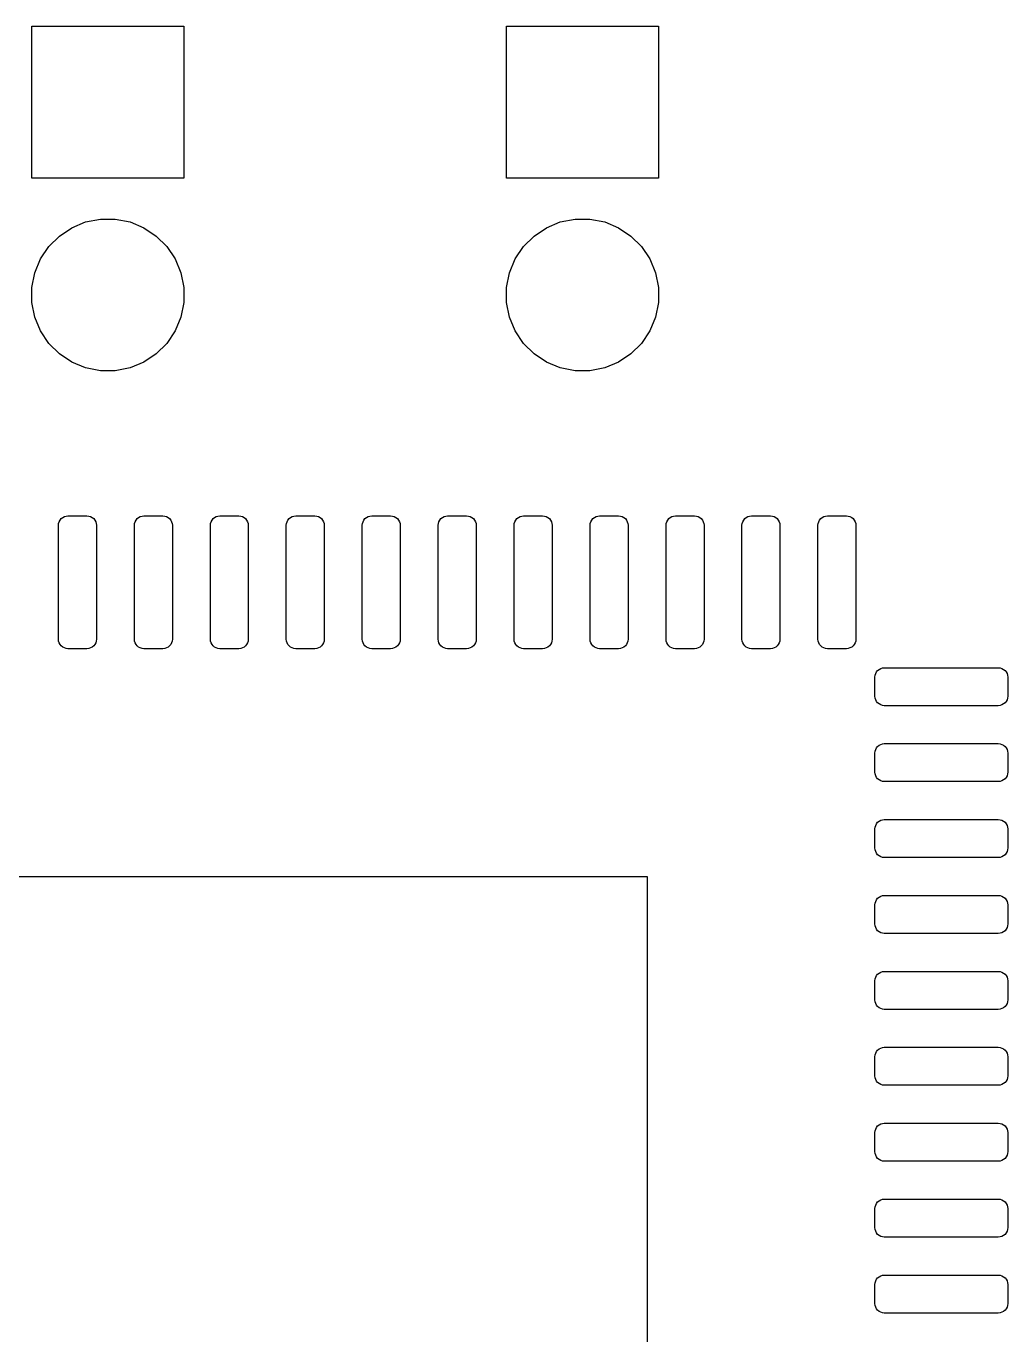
# Model space of a CAD drawing. Extents: x 116.2 to 159.4, y -138 to -93.2.
# Drawn here: x 152.96 to 159.43, y -115.47 to -106.85 of the extents above; entities that cross this region are included whole.
import ezdxf

# ---------------------------------------------------------------- set-up
doc = ezdxf.new("R2010")
doc.units = 0
doc.layers.add('BLACK', color=7, linetype='CONTINUOUS')

msp = doc.modelspace()

# ---------------------------------------------------------------- linework, layer by layer
at = {"layer": 'BLACK', "linetype": 'CONTINUOUS'}
for p, q in [((153, -107.85), (153, -106.85)), ((153, -106.85), (154, -106.85)), ((154, -106.85), (154, -107.85)), ((156.125, -107.85), (156.125, -106.85)), ((156.125, -106.85), (157.125, -106.85)), ((157.125, -106.85), (157.125, -107.85)), ((154, -107.85), (153, -107.85)), ((157.125, -107.85), (156.125, -107.85)), ((153.263, -108.177), (153.354, -108.139)), ((153.354, -108.139), (153.451, -108.12)), ((153.451, -108.12), (153.549, -108.12)), ((153.549, -108.12), (153.646, -108.139)), ((153.646, -108.139), (153.737, -108.177)), ((156.388, -108.177), (156.479, -108.139)), ((156.479, -108.139), (156.576, -108.12)), ((156.576, -108.12), (156.674, -108.12)), ((156.674, -108.12), (156.771, -108.139)), ((156.771, -108.139), (156.862, -108.177)), ((153.112, -108.301), (153.181, -108.232)), ((153.181, -108.232), (153.263, -108.177)), ((153.737, -108.177), (153.819, -108.232)), ((153.819, -108.232), (153.888, -108.301)), ((156.237, -108.301), (156.306, -108.232)), ((156.306, -108.232), (156.388, -108.177)), ((156.862, -108.177), (156.944, -108.232)), ((156.944, -108.232), (157.013, -108.301)), ((153.057, -108.383), (153.112, -108.301)), ((153.888, -108.301), (153.943, -108.383)), ((156.182, -108.383), (156.237, -108.301)), ((157.013, -108.301), (157.068, -108.383)), ((153.019, -108.474), (153.057, -108.383)), ((153.943, -108.383), (153.981, -108.474)), ((156.144, -108.474), (156.182, -108.383)), ((157.068, -108.383), (157.106, -108.474)), ((153, -108.571), (153.019, -108.474)), ((153.981, -108.474), (154, -108.571)), ((156.125, -108.571), (156.144, -108.474)), ((157.106, -108.474), (157.125, -108.571)), ((153, -108.669), (153, -108.571)), ((154, -108.571), (154, -108.669)), ((156.125, -108.669), (156.125, -108.571)), ((157.125, -108.571), (157.125, -108.669)), ((153.019, -108.766), (153, -108.669)), ((154, -108.669), (153.981, -108.766)), ((156.144, -108.766), (156.125, -108.669)), ((157.125, -108.669), (157.106, -108.766)), ((153.057, -108.857), (153.019, -108.766)), ((153.981, -108.766), (153.943, -108.857)), ((156.182, -108.857), (156.144, -108.766)), ((157.106, -108.766), (157.068, -108.857)), ((153.112, -108.939), (153.057, -108.857)), ((153.943, -108.857), (153.888, -108.939)), ((156.237, -108.939), (156.182, -108.857)), ((157.068, -108.857), (157.013, -108.939)), ((153.181, -109.008), (153.112, -108.939)), ((153.263, -109.063), (153.181, -109.008)), ((153.819, -109.008), (153.737, -109.063)), ((153.888, -108.939), (153.819, -109.008)), ((156.306, -109.008), (156.237, -108.939)), ((156.388, -109.063), (156.306, -109.008)), ((156.944, -109.008), (156.862, -109.063)), ((157.013, -108.939), (156.944, -109.008)), ((153.354, -109.101), (153.263, -109.063)), ((153.451, -109.12), (153.354, -109.101)), ((153.646, -109.101), (153.549, -109.12)), ((153.737, -109.063), (153.646, -109.101)), ((156.479, -109.101), (156.388, -109.063)), ((156.576, -109.12), (156.479, -109.101)), ((156.771, -109.101), (156.674, -109.12)), ((156.862, -109.063), (156.771, -109.101)), ((153.549, -109.12), (153.451, -109.12)), ((156.674, -109.12), (156.576, -109.12)), ((153.175, -110.137), (153.176, -110.125)), ((153.175, -110.887), (153.175, -110.137)), ((153.176, -110.125), (153.18, -110.114)), ((153.18, -110.114), (153.186, -110.103)), ((153.186, -110.103), (153.193, -110.093)), ((153.193, -110.093), (153.203, -110.086)), ((153.203, -110.086), (153.214, -110.08)), ((153.214, -110.08), (153.225, -110.076)), ((153.225, -110.076), (153.237, -110.075)), ((153.237, -110.075), (153.362, -110.075)), ((153.362, -110.075), (153.375, -110.076)), ((153.375, -110.076), (153.386, -110.08)), ((153.386, -110.08), (153.397, -110.086)), ((153.397, -110.086), (153.407, -110.093)), ((153.407, -110.093), (153.414, -110.103)), ((153.414, -110.103), (153.42, -110.114)), ((153.42, -110.114), (153.424, -110.125)), ((153.424, -110.125), (153.425, -110.137)), ((153.425, -110.137), (153.425, -110.887)), ((153.675, -110.137), (153.676, -110.125)), ((153.675, -110.887), (153.675, -110.137)), ((153.676, -110.125), (153.68, -110.114)), ((153.68, -110.114), (153.686, -110.103)), ((153.686, -110.103), (153.693, -110.093)), ((153.693, -110.093), (153.703, -110.086)), ((153.703, -110.086), (153.714, -110.08)), ((153.714, -110.08), (153.725, -110.076)), ((153.725, -110.076), (153.737, -110.075)), ((153.737, -110.075), (153.862, -110.075)), ((153.862, -110.075), (153.875, -110.076)), ((153.875, -110.076), (153.886, -110.08)), ((153.886, -110.08), (153.897, -110.086)), ((153.897, -110.086), (153.907, -110.093)), ((153.907, -110.093), (153.914, -110.103)), ((153.914, -110.103), (153.92, -110.114)), ((153.92, -110.114), (153.924, -110.125)), ((153.924, -110.125), (153.925, -110.137)), ((153.925, -110.137), (153.925, -110.887)), ((154.175, -110.137), (154.176, -110.125)), ((154.175, -110.887), (154.175, -110.137)), ((154.176, -110.125), (154.18, -110.114)), ((154.18, -110.114), (154.186, -110.103)), ((154.186, -110.103), (154.193, -110.093)), ((154.193, -110.093), (154.203, -110.086)), ((154.203, -110.086), (154.214, -110.08)), ((154.214, -110.08), (154.225, -110.076)), ((154.225, -110.076), (154.237, -110.075)), ((154.237, -110.075), (154.362, -110.075)), ((154.362, -110.075), (154.375, -110.076)), ((154.375, -110.076), (154.386, -110.08)), ((154.386, -110.08), (154.397, -110.086)), ((154.397, -110.086), (154.407, -110.093)), ((154.407, -110.093), (154.414, -110.103)), ((154.414, -110.103), (154.42, -110.114)), ((154.42, -110.114), (154.424, -110.125)), ((154.424, -110.125), (154.425, -110.137)), ((154.425, -110.137), (154.425, -110.887)), ((154.675, -110.137), (154.676, -110.125)), ((154.675, -110.887), (154.675, -110.137)), ((154.676, -110.125), (154.68, -110.114)), ((154.68, -110.114), (154.686, -110.103)), ((154.686, -110.103), (154.693, -110.093)), ((154.693, -110.093), (154.703, -110.086)), ((154.703, -110.086), (154.714, -110.08)), ((154.714, -110.08), (154.725, -110.076)), ((154.725, -110.076), (154.737, -110.075)), ((154.737, -110.075), (154.862, -110.075)), ((154.862, -110.075), (154.875, -110.076)), ((154.875, -110.076), (154.886, -110.08)), ((154.886, -110.08), (154.897, -110.086)), ((154.897, -110.086), (154.907, -110.093)), ((154.907, -110.093), (154.914, -110.103)), ((154.914, -110.103), (154.92, -110.114)), ((154.92, -110.114), (154.924, -110.125)), ((154.924, -110.125), (154.925, -110.137)), ((154.925, -110.137), (154.925, -110.887)), ((155.175, -110.137), (155.176, -110.125)), ((155.175, -110.887), (155.175, -110.137)), ((155.176, -110.125), (155.18, -110.114)), ((155.18, -110.114), (155.186, -110.103)), ((155.186, -110.103), (155.193, -110.093)), ((155.193, -110.093), (155.203, -110.086)), ((155.203, -110.086), (155.214, -110.08)), ((155.214, -110.08), (155.225, -110.076)), ((155.225, -110.076), (155.237, -110.075)), ((155.237, -110.075), (155.362, -110.075)), ((155.362, -110.075), (155.375, -110.076)), ((155.375, -110.076), (155.386, -110.08)), ((155.386, -110.08), (155.397, -110.086)), ((155.397, -110.086), (155.407, -110.093)), ((155.407, -110.093), (155.414, -110.103)), ((155.414, -110.103), (155.42, -110.114)), ((155.42, -110.114), (155.424, -110.125)), ((155.424, -110.125), (155.425, -110.137)), ((155.425, -110.137), (155.425, -110.887)), ((155.675, -110.137), (155.676, -110.125)), ((155.675, -110.887), (155.675, -110.137)), ((155.676, -110.125), (155.68, -110.114)), ((155.68, -110.114), (155.686, -110.103)), ((155.686, -110.103), (155.693, -110.093)), ((155.693, -110.093), (155.703, -110.086)), ((155.703, -110.086), (155.714, -110.08)), ((155.714, -110.08), (155.725, -110.076)), ((155.725, -110.076), (155.737, -110.075)), ((155.737, -110.075), (155.862, -110.075)), ((155.862, -110.075), (155.875, -110.076)), ((155.875, -110.076), (155.886, -110.08)), ((155.886, -110.08), (155.897, -110.086)), ((155.897, -110.086), (155.907, -110.093)), ((155.907, -110.093), (155.914, -110.103)), ((155.914, -110.103), (155.92, -110.114)), ((155.92, -110.114), (155.924, -110.125)), ((155.924, -110.125), (155.925, -110.137)), ((155.925, -110.137), (155.925, -110.887)), ((156.175, -110.137), (156.176, -110.125)), ((156.175, -110.887), (156.175, -110.137)), ((156.176, -110.125), (156.18, -110.114)), ((156.18, -110.114), (156.186, -110.103)), ((156.186, -110.103), (156.193, -110.093)), ((156.193, -110.093), (156.203, -110.086)), ((156.203, -110.086), (156.214, -110.08)), ((156.214, -110.08), (156.225, -110.076)), ((156.225, -110.076), (156.237, -110.075)), ((156.237, -110.075), (156.362, -110.075)), ((156.362, -110.075), (156.375, -110.076)), ((156.375, -110.076), (156.386, -110.08)), ((156.386, -110.08), (156.397, -110.086)), ((156.397, -110.086), (156.407, -110.093)), ((156.407, -110.093), (156.414, -110.103)), ((156.414, -110.103), (156.42, -110.114)), ((156.42, -110.114), (156.424, -110.125)), ((156.424, -110.125), (156.425, -110.137)), ((156.425, -110.137), (156.425, -110.887)), ((156.675, -110.137), (156.676, -110.125)), ((156.675, -110.887), (156.675, -110.137)), ((156.676, -110.125), (156.68, -110.114)), ((156.68, -110.114), (156.686, -110.103)), ((156.686, -110.103), (156.693, -110.093)), ((156.693, -110.093), (156.703, -110.086)), ((156.703, -110.086), (156.714, -110.08)), ((156.714, -110.08), (156.725, -110.076)), ((156.725, -110.076), (156.737, -110.075)), ((156.737, -110.075), (156.862, -110.075)), ((156.862, -110.075), (156.875, -110.076)), ((156.875, -110.076), (156.886, -110.08)), ((156.886, -110.08), (156.897, -110.086)), ((156.897, -110.086), (156.907, -110.093)), ((156.907, -110.093), (156.914, -110.103)), ((156.914, -110.103), (156.92, -110.114)), ((156.92, -110.114), (156.924, -110.125)), ((156.924, -110.125), (156.925, -110.137)), ((156.925, -110.137), (156.925, -110.887)), ((157.175, -110.137), (157.176, -110.125)), ((157.175, -110.887), (157.175, -110.137)), ((157.176, -110.125), (157.18, -110.114)), ((157.18, -110.114), (157.186, -110.103)), ((157.186, -110.103), (157.193, -110.093)), ((157.193, -110.093), (157.203, -110.086)), ((157.203, -110.086), (157.214, -110.08)), ((157.214, -110.08), (157.225, -110.076)), ((157.225, -110.076), (157.237, -110.075)), ((157.237, -110.075), (157.362, -110.075)), ((157.362, -110.075), (157.375, -110.076)), ((157.375, -110.076), (157.386, -110.08)), ((157.386, -110.08), (157.397, -110.086)), ((157.397, -110.086), (157.407, -110.093)), ((157.407, -110.093), (157.414, -110.103)), ((157.414, -110.103), (157.42, -110.114)), ((157.42, -110.114), (157.424, -110.125)), ((157.424, -110.125), (157.425, -110.137)), ((157.425, -110.137), (157.425, -110.887)), ((157.675, -110.137), (157.676, -110.125)), ((157.675, -110.887), (157.675, -110.137)), ((157.676, -110.125), (157.68, -110.114)), ((157.68, -110.114), (157.686, -110.103)), ((157.686, -110.103), (157.693, -110.093)), ((157.693, -110.093), (157.703, -110.086)), ((157.703, -110.086), (157.714, -110.08)), ((157.714, -110.08), (157.725, -110.076)), ((157.725, -110.076), (157.737, -110.075)), ((157.737, -110.075), (157.862, -110.075)), ((157.862, -110.075), (157.875, -110.076)), ((157.875, -110.076), (157.886, -110.08)), ((157.886, -110.08), (157.897, -110.086)), ((157.897, -110.086), (157.907, -110.093)), ((157.907, -110.093), (157.914, -110.103)), ((157.914, -110.103), (157.92, -110.114)), ((157.92, -110.114), (157.924, -110.125)), ((157.924, -110.125), (157.925, -110.137)), ((157.925, -110.137), (157.925, -110.887)), ((158.175, -110.137), (158.176, -110.125)), ((158.175, -110.887), (158.175, -110.137)), ((158.176, -110.125), (158.18, -110.114)), ((158.18, -110.114), (158.186, -110.103)), ((158.186, -110.103), (158.193, -110.093)), ((158.193, -110.093), (158.203, -110.086)), ((158.203, -110.086), (158.214, -110.08)), ((158.214, -110.08), (158.225, -110.076)), ((158.225, -110.076), (158.237, -110.075)), ((158.237, -110.075), (158.362, -110.075)), ((158.362, -110.075), (158.375, -110.076)), ((158.375, -110.076), (158.386, -110.08)), ((158.386, -110.08), (158.397, -110.086)), ((158.397, -110.086), (158.407, -110.093)), ((158.407, -110.093), (158.414, -110.103)), ((158.414, -110.103), (158.42, -110.114)), ((158.42, -110.114), (158.424, -110.125)), ((158.424, -110.125), (158.425, -110.137)), ((158.425, -110.137), (158.425, -110.887)), ((153.176, -110.9), (153.175, -110.887)), ((153.18, -110.911), (153.176, -110.9)), ((153.186, -110.922), (153.18, -110.911)), ((153.42, -110.911), (153.414, -110.922)), ((153.424, -110.9), (153.42, -110.911)), ((153.425, -110.887), (153.424, -110.9)), ((153.676, -110.9), (153.675, -110.887)), ((153.68, -110.911), (153.676, -110.9)), ((153.686, -110.922), (153.68, -110.911)), ((153.92, -110.911), (153.914, -110.922)), ((153.924, -110.9), (153.92, -110.911)), ((153.925, -110.887), (153.924, -110.9)), ((154.176, -110.9), (154.175, -110.887)), ((154.18, -110.911), (154.176, -110.9)), ((154.186, -110.922), (154.18, -110.911)), ((154.42, -110.911), (154.414, -110.922)), ((154.424, -110.9), (154.42, -110.911)), ((154.425, -110.887), (154.424, -110.9)), ((154.676, -110.9), (154.675, -110.887)), ((154.68, -110.911), (154.676, -110.9)), ((154.686, -110.922), (154.68, -110.911)), ((154.92, -110.911), (154.914, -110.922)), ((154.924, -110.9), (154.92, -110.911)), ((154.925, -110.887), (154.924, -110.9)), ((155.176, -110.9), (155.175, -110.887)), ((155.18, -110.911), (155.176, -110.9)), ((155.186, -110.922), (155.18, -110.911)), ((155.42, -110.911), (155.414, -110.922)), ((155.424, -110.9), (155.42, -110.911)), ((155.425, -110.887), (155.424, -110.9)), ((155.676, -110.9), (155.675, -110.887)), ((155.68, -110.911), (155.676, -110.9)), ((155.686, -110.922), (155.68, -110.911)), ((155.92, -110.911), (155.914, -110.922)), ((155.924, -110.9), (155.92, -110.911)), ((155.925, -110.887), (155.924, -110.9)), ((156.176, -110.9), (156.175, -110.887)), ((156.18, -110.911), (156.176, -110.9)), ((156.186, -110.922), (156.18, -110.911)), ((156.42, -110.911), (156.414, -110.922)), ((156.424, -110.9), (156.42, -110.911)), ((156.425, -110.887), (156.424, -110.9)), ((156.676, -110.9), (156.675, -110.887)), ((156.68, -110.911), (156.676, -110.9)), ((156.686, -110.922), (156.68, -110.911)), ((156.92, -110.911), (156.914, -110.922)), ((156.924, -110.9), (156.92, -110.911)), ((156.925, -110.887), (156.924, -110.9)), ((157.176, -110.9), (157.175, -110.887)), ((157.18, -110.911), (157.176, -110.9)), ((157.186, -110.922), (157.18, -110.911)), ((157.42, -110.911), (157.414, -110.922)), ((157.424, -110.9), (157.42, -110.911)), ((157.425, -110.887), (157.424, -110.9)), ((157.676, -110.9), (157.675, -110.887)), ((157.68, -110.911), (157.676, -110.9)), ((157.686, -110.922), (157.68, -110.911)), ((157.92, -110.911), (157.914, -110.922)), ((157.924, -110.9), (157.92, -110.911)), ((157.925, -110.887), (157.924, -110.9)), ((158.176, -110.9), (158.175, -110.887)), ((158.18, -110.911), (158.176, -110.9)), ((158.186, -110.922), (158.18, -110.911)), ((158.42, -110.911), (158.414, -110.922)), ((158.424, -110.9), (158.42, -110.911)), ((158.425, -110.887), (158.424, -110.9)), ((153.193, -110.932), (153.186, -110.922)), ((153.203, -110.939), (153.193, -110.932)), ((153.214, -110.945), (153.203, -110.939)), ((153.225, -110.949), (153.214, -110.945)), ((153.237, -110.95), (153.225, -110.949)), ((153.362, -110.95), (153.237, -110.95)), ((153.375, -110.949), (153.362, -110.95)), ((153.386, -110.945), (153.375, -110.949)), ((153.397, -110.939), (153.386, -110.945)), ((153.407, -110.932), (153.397, -110.939)), ((153.414, -110.922), (153.407, -110.932)), ((153.693, -110.932), (153.686, -110.922)), ((153.703, -110.939), (153.693, -110.932)), ((153.714, -110.945), (153.703, -110.939)), ((153.725, -110.949), (153.714, -110.945)), ((153.737, -110.95), (153.725, -110.949)), ((153.862, -110.95), (153.737, -110.95)), ((153.875, -110.949), (153.862, -110.95)), ((153.886, -110.945), (153.875, -110.949)), ((153.897, -110.939), (153.886, -110.945)), ((153.907, -110.932), (153.897, -110.939)), ((153.914, -110.922), (153.907, -110.932)), ((154.193, -110.932), (154.186, -110.922)), ((154.203, -110.939), (154.193, -110.932)), ((154.214, -110.945), (154.203, -110.939)), ((154.225, -110.949), (154.214, -110.945)), ((154.237, -110.95), (154.225, -110.949)), ((154.362, -110.95), (154.237, -110.95)), ((154.375, -110.949), (154.362, -110.95)), ((154.386, -110.945), (154.375, -110.949)), ((154.397, -110.939), (154.386, -110.945)), ((154.407, -110.932), (154.397, -110.939)), ((154.414, -110.922), (154.407, -110.932)), ((154.693, -110.932), (154.686, -110.922)), ((154.703, -110.939), (154.693, -110.932)), ((154.714, -110.945), (154.703, -110.939)), ((154.725, -110.949), (154.714, -110.945)), ((154.737, -110.95), (154.725, -110.949)), ((154.862, -110.95), (154.737, -110.95)), ((154.875, -110.949), (154.862, -110.95)), ((154.886, -110.945), (154.875, -110.949)), ((154.897, -110.939), (154.886, -110.945)), ((154.907, -110.932), (154.897, -110.939)), ((154.914, -110.922), (154.907, -110.932)), ((155.193, -110.932), (155.186, -110.922)), ((155.203, -110.939), (155.193, -110.932)), ((155.214, -110.945), (155.203, -110.939)), ((155.225, -110.949), (155.214, -110.945)), ((155.237, -110.95), (155.225, -110.949)), ((155.362, -110.95), (155.237, -110.95)), ((155.375, -110.949), (155.362, -110.95)), ((155.386, -110.945), (155.375, -110.949)), ((155.397, -110.939), (155.386, -110.945)), ((155.407, -110.932), (155.397, -110.939)), ((155.414, -110.922), (155.407, -110.932)), ((155.693, -110.932), (155.686, -110.922)), ((155.703, -110.939), (155.693, -110.932)), ((155.714, -110.945), (155.703, -110.939)), ((155.725, -110.949), (155.714, -110.945)), ((155.737, -110.95), (155.725, -110.949)), ((155.862, -110.95), (155.737, -110.95)), ((155.875, -110.949), (155.862, -110.95)), ((155.886, -110.945), (155.875, -110.949)), ((155.897, -110.939), (155.886, -110.945)), ((155.907, -110.932), (155.897, -110.939)), ((155.914, -110.922), (155.907, -110.932)), ((156.193, -110.932), (156.186, -110.922)), ((156.203, -110.939), (156.193, -110.932)), ((156.214, -110.945), (156.203, -110.939)), ((156.225, -110.949), (156.214, -110.945)), ((156.237, -110.95), (156.225, -110.949)), ((156.362, -110.95), (156.237, -110.95)), ((156.375, -110.949), (156.362, -110.95)), ((156.386, -110.945), (156.375, -110.949)), ((156.397, -110.939), (156.386, -110.945)), ((156.407, -110.932), (156.397, -110.939)), ((156.414, -110.922), (156.407, -110.932)), ((156.693, -110.932), (156.686, -110.922)), ((156.703, -110.939), (156.693, -110.932)), ((156.714, -110.945), (156.703, -110.939)), ((156.725, -110.949), (156.714, -110.945)), ((156.737, -110.95), (156.725, -110.949)), ((156.862, -110.95), (156.737, -110.95)), ((156.875, -110.949), (156.862, -110.95)), ((156.886, -110.945), (156.875, -110.949)), ((156.897, -110.939), (156.886, -110.945)), ((156.907, -110.932), (156.897, -110.939)), ((156.914, -110.922), (156.907, -110.932)), ((157.193, -110.932), (157.186, -110.922)), ((157.203, -110.939), (157.193, -110.932)), ((157.214, -110.945), (157.203, -110.939)), ((157.225, -110.949), (157.214, -110.945)), ((157.237, -110.95), (157.225, -110.949)), ((157.362, -110.95), (157.237, -110.95)), ((157.375, -110.949), (157.362, -110.95)), ((157.386, -110.945), (157.375, -110.949)), ((157.397, -110.939), (157.386, -110.945)), ((157.407, -110.932), (157.397, -110.939)), ((157.414, -110.922), (157.407, -110.932)), ((157.693, -110.932), (157.686, -110.922)), ((157.703, -110.939), (157.693, -110.932)), ((157.714, -110.945), (157.703, -110.939)), ((157.725, -110.949), (157.714, -110.945)), ((157.737, -110.95), (157.725, -110.949)), ((157.862, -110.95), (157.737, -110.95)), ((157.875, -110.949), (157.862, -110.95)), ((157.886, -110.945), (157.875, -110.949)), ((157.897, -110.939), (157.886, -110.945)), ((157.907, -110.932), (157.897, -110.939)), ((157.914, -110.922), (157.907, -110.932)), ((158.193, -110.932), (158.186, -110.922)), ((158.203, -110.939), (158.193, -110.932)), ((158.214, -110.945), (158.203, -110.939)), ((158.225, -110.949), (158.214, -110.945)), ((158.237, -110.95), (158.225, -110.949)), ((158.362, -110.95), (158.237, -110.95)), ((158.375, -110.949), (158.362, -110.95)), ((158.386, -110.945), (158.375, -110.949)), ((158.397, -110.939), (158.386, -110.945)), ((158.407, -110.932), (158.397, -110.939)), ((158.414, -110.922), (158.407, -110.932)), ((158.568, -111.093), (158.578, -111.086)), ((158.578, -111.086), (158.589, -111.08)), ((158.589, -111.08), (158.6, -111.076)), ((158.6, -111.076), (158.612, -111.075)), ((158.612, -111.075), (159.362, -111.075)), ((159.362, -111.075), (159.375, -111.076)), ((159.375, -111.076), (159.386, -111.08)), ((159.386, -111.08), (159.397, -111.086)), ((159.397, -111.086), (159.407, -111.093)), ((158.55, -111.137), (158.551, -111.125)), ((158.55, -111.262), (158.55, -111.137)), ((158.551, -111.125), (158.555, -111.114)), ((158.555, -111.114), (158.561, -111.103)), ((158.561, -111.103), (158.568, -111.093)), ((159.407, -111.093), (159.414, -111.103)), ((159.414, -111.103), (159.42, -111.114)), ((159.42, -111.114), (159.424, -111.125)), ((159.424, -111.125), (159.425, -111.137)), ((159.425, -111.137), (159.425, -111.262)), ((158.551, -111.275), (158.55, -111.262)), ((159.425, -111.262), (159.424, -111.275)), ((158.555, -111.286), (158.551, -111.275)), ((158.561, -111.297), (158.555, -111.286)), ((158.568, -111.307), (158.561, -111.297)), ((158.578, -111.314), (158.568, -111.307)), ((158.589, -111.32), (158.578, -111.314)), ((158.6, -111.324), (158.589, -111.32)), ((158.612, -111.325), (158.6, -111.324)), ((159.362, -111.325), (158.612, -111.325)), ((159.375, -111.324), (159.362, -111.325)), ((159.386, -111.32), (159.375, -111.324)), ((159.397, -111.314), (159.386, -111.32)), ((159.407, -111.307), (159.397, -111.314)), ((159.414, -111.297), (159.407, -111.307)), ((159.42, -111.286), (159.414, -111.297)), ((159.424, -111.275), (159.42, -111.286)), ((158.555, -111.614), (158.561, -111.603)), ((158.561, -111.603), (158.568, -111.593)), ((158.568, -111.593), (158.578, -111.586)), ((158.578, -111.586), (158.589, -111.58)), ((158.589, -111.58), (158.6, -111.576)), ((158.6, -111.576), (158.612, -111.575)), ((158.612, -111.575), (159.362, -111.575)), ((159.362, -111.575), (159.375, -111.576)), ((159.375, -111.576), (159.386, -111.58)), ((159.386, -111.58), (159.397, -111.586)), ((159.397, -111.586), (159.407, -111.593)), ((159.407, -111.593), (159.414, -111.603)), ((159.414, -111.603), (159.42, -111.614)), ((158.55, -111.637), (158.551, -111.625)), ((158.55, -111.762), (158.55, -111.637)), ((158.551, -111.625), (158.555, -111.614)), ((159.42, -111.614), (159.424, -111.625)), ((159.424, -111.625), (159.425, -111.637)), ((159.425, -111.637), (159.425, -111.762)), ((158.551, -111.775), (158.55, -111.762)), ((158.555, -111.786), (158.551, -111.775)), ((159.424, -111.775), (159.42, -111.786)), ((159.425, -111.762), (159.424, -111.775)), ((158.561, -111.797), (158.555, -111.786)), ((158.568, -111.807), (158.561, -111.797)), ((158.578, -111.814), (158.568, -111.807)), ((158.589, -111.82), (158.578, -111.814)), ((158.6, -111.824), (158.589, -111.82)), ((158.612, -111.825), (158.6, -111.824)), ((159.362, -111.825), (158.612, -111.825)), ((159.375, -111.824), (159.362, -111.825)), ((159.386, -111.82), (159.375, -111.824)), ((159.397, -111.814), (159.386, -111.82)), ((159.407, -111.807), (159.397, -111.814)), ((159.414, -111.797), (159.407, -111.807)), ((159.42, -111.786), (159.414, -111.797)), ((158.55, -112.137), (158.551, -112.125)), ((158.551, -112.125), (158.555, -112.114)), ((158.555, -112.114), (158.561, -112.103)), ((158.561, -112.103), (158.568, -112.093)), ((158.568, -112.093), (158.578, -112.086)), ((158.578, -112.086), (158.589, -112.08)), ((158.589, -112.08), (158.6, -112.076)), ((158.6, -112.076), (158.612, -112.075)), ((158.612, -112.075), (159.362, -112.075)), ((159.362, -112.075), (159.375, -112.076)), ((159.375, -112.076), (159.386, -112.08)), ((159.386, -112.08), (159.397, -112.086)), ((159.397, -112.086), (159.407, -112.093)), ((159.407, -112.093), (159.414, -112.103)), ((159.414, -112.103), (159.42, -112.114)), ((159.42, -112.114), (159.424, -112.125)), ((159.424, -112.125), (159.425, -112.137)), ((158.55, -112.262), (158.55, -112.137)), ((159.425, -112.137), (159.425, -112.262)), ((158.551, -112.275), (158.55, -112.262)), ((158.555, -112.286), (158.551, -112.275)), ((158.561, -112.297), (158.555, -112.286)), ((158.568, -112.307), (158.561, -112.297)), ((159.414, -112.297), (159.407, -112.307)), ((159.42, -112.286), (159.414, -112.297)), ((159.424, -112.275), (159.42, -112.286)), ((159.425, -112.262), (159.424, -112.275)), ((158.578, -112.314), (158.568, -112.307)), ((158.589, -112.32), (158.578, -112.314)), ((158.6, -112.324), (158.589, -112.32)), ((158.612, -112.325), (158.6, -112.324)), ((159.362, -112.325), (158.612, -112.325)), ((159.375, -112.324), (159.362, -112.325)), ((159.386, -112.32), (159.375, -112.324)), ((159.397, -112.314), (159.386, -112.32)), ((159.407, -112.307), (159.397, -112.314)), ((151.05, -112.45), (157.05, -112.45)), ((157.05, -112.45), (157.05, -118.45)), ((158.55, -112.637), (158.551, -112.625)), ((158.55, -112.762), (158.55, -112.637)), ((158.551, -112.625), (158.555, -112.614)), ((158.555, -112.614), (158.561, -112.603)), ((158.561, -112.603), (158.568, -112.593)), ((158.568, -112.593), (158.578, -112.586)), ((158.578, -112.586), (158.589, -112.58)), ((158.589, -112.58), (158.6, -112.576)), ((158.6, -112.576), (158.612, -112.575)), ((158.612, -112.575), (159.362, -112.575)), ((159.362, -112.575), (159.375, -112.576)), ((159.375, -112.576), (159.386, -112.58)), ((159.386, -112.58), (159.397, -112.586)), ((159.397, -112.586), (159.407, -112.593)), ((159.407, -112.593), (159.414, -112.603)), ((159.414, -112.603), (159.42, -112.614)), ((159.42, -112.614), (159.424, -112.625)), ((159.424, -112.625), (159.425, -112.637)), ((159.425, -112.637), (159.425, -112.762)), ((158.551, -112.775), (158.55, -112.762)), ((158.555, -112.786), (158.551, -112.775)), ((158.561, -112.797), (158.555, -112.786)), ((158.568, -112.807), (158.561, -112.797)), ((158.578, -112.814), (158.568, -112.807)), ((158.589, -112.82), (158.578, -112.814)), ((159.397, -112.814), (159.386, -112.82)), ((159.407, -112.807), (159.397, -112.814)), ((159.414, -112.797), (159.407, -112.807)), ((159.42, -112.786), (159.414, -112.797)), ((159.424, -112.775), (159.42, -112.786)), ((159.425, -112.762), (159.424, -112.775)), ((158.6, -112.824), (158.589, -112.82)), ((158.612, -112.825), (158.6, -112.824)), ((159.362, -112.825), (158.612, -112.825)), ((159.375, -112.824), (159.362, -112.825)), ((159.386, -112.82), (159.375, -112.824)), ((158.55, -113.137), (158.551, -113.125)), ((158.55, -113.262), (158.55, -113.137)), ((158.551, -113.125), (158.555, -113.114)), ((158.555, -113.114), (158.561, -113.103)), ((158.561, -113.103), (158.568, -113.093)), ((158.568, -113.093), (158.578, -113.086)), ((158.578, -113.086), (158.589, -113.08)), ((158.589, -113.08), (158.6, -113.076)), ((158.6, -113.076), (158.612, -113.075)), ((158.612, -113.075), (159.362, -113.075)), ((159.362, -113.075), (159.375, -113.076)), ((159.375, -113.076), (159.386, -113.08)), ((159.386, -113.08), (159.397, -113.086)), ((159.397, -113.086), (159.407, -113.093)), ((159.407, -113.093), (159.414, -113.103)), ((159.414, -113.103), (159.42, -113.114)), ((159.42, -113.114), (159.424, -113.125)), ((159.424, -113.125), (159.425, -113.137)), ((159.425, -113.137), (159.425, -113.262)), ((158.551, -113.275), (158.55, -113.262)), ((158.555, -113.286), (158.551, -113.275)), ((158.561, -113.297), (158.555, -113.286)), ((158.568, -113.307), (158.561, -113.297)), ((158.578, -113.314), (158.568, -113.307)), ((158.589, -113.32), (158.578, -113.314)), ((158.6, -113.324), (158.589, -113.32)), ((158.612, -113.325), (158.6, -113.324)), ((159.362, -113.325), (158.612, -113.325)), ((159.375, -113.324), (159.362, -113.325)), ((159.386, -113.32), (159.375, -113.324)), ((159.397, -113.314), (159.386, -113.32)), ((159.407, -113.307), (159.397, -113.314)), ((159.414, -113.297), (159.407, -113.307)), ((159.42, -113.286), (159.414, -113.297)), ((159.424, -113.275), (159.42, -113.286)), ((159.425, -113.262), (159.424, -113.275)), ((158.568, -113.593), (158.578, -113.586)), ((158.578, -113.586), (158.589, -113.58)), ((158.589, -113.58), (158.6, -113.576)), ((158.6, -113.576), (158.612, -113.575)), ((158.612, -113.575), (159.362, -113.575)), ((159.362, -113.575), (159.375, -113.576)), ((159.375, -113.576), (159.386, -113.58)), ((159.386, -113.58), (159.397, -113.586)), ((159.397, -113.586), (159.407, -113.593)), ((158.55, -113.637), (158.551, -113.625)), ((158.55, -113.762), (158.55, -113.637)), ((158.551, -113.625), (158.555, -113.614)), ((158.555, -113.614), (158.561, -113.603)), ((158.561, -113.603), (158.568, -113.593)), ((159.407, -113.593), (159.414, -113.603)), ((159.414, -113.603), (159.42, -113.614)), ((159.42, -113.614), (159.424, -113.625)), ((159.424, -113.625), (159.425, -113.637)), ((159.425, -113.637), (159.425, -113.762)), ((158.551, -113.775), (158.55, -113.762)), ((159.425, -113.762), (159.424, -113.775)), ((158.555, -113.786), (158.551, -113.775)), ((158.561, -113.797), (158.555, -113.786)), ((158.568, -113.807), (158.561, -113.797)), ((158.578, -113.814), (158.568, -113.807)), ((158.589, -113.82), (158.578, -113.814)), ((158.6, -113.824), (158.589, -113.82)), ((158.612, -113.825), (158.6, -113.824)), ((159.362, -113.825), (158.612, -113.825)), ((159.375, -113.824), (159.362, -113.825)), ((159.386, -113.82), (159.375, -113.824)), ((159.397, -113.814), (159.386, -113.82)), ((159.407, -113.807), (159.397, -113.814)), ((159.414, -113.797), (159.407, -113.807)), ((159.42, -113.786), (159.414, -113.797)), ((159.424, -113.775), (159.42, -113.786)), ((158.555, -114.114), (158.561, -114.103)), ((158.561, -114.103), (158.568, -114.093)), ((158.568, -114.093), (158.578, -114.086)), ((158.578, -114.086), (158.589, -114.08)), ((158.589, -114.08), (158.6, -114.076)), ((158.6, -114.076), (158.612, -114.075)), ((158.612, -114.075), (159.362, -114.075)), ((159.362, -114.075), (159.375, -114.076)), ((159.375, -114.076), (159.386, -114.08)), ((159.386, -114.08), (159.397, -114.086)), ((159.397, -114.086), (159.407, -114.093)), ((159.407, -114.093), (159.414, -114.103)), ((159.414, -114.103), (159.42, -114.114)), ((158.55, -114.137), (158.551, -114.125)), ((158.55, -114.262), (158.55, -114.137)), ((158.551, -114.125), (158.555, -114.114)), ((159.42, -114.114), (159.424, -114.125)), ((159.424, -114.125), (159.425, -114.137)), ((159.425, -114.137), (159.425, -114.262)), ((158.551, -114.275), (158.55, -114.262)), ((158.555, -114.286), (158.551, -114.275)), ((159.424, -114.275), (159.42, -114.286)), ((159.425, -114.262), (159.424, -114.275)), ((158.561, -114.297), (158.555, -114.286)), ((158.568, -114.307), (158.561, -114.297)), ((158.578, -114.314), (158.568, -114.307)), ((158.589, -114.32), (158.578, -114.314)), ((158.6, -114.324), (158.589, -114.32)), ((158.612, -114.325), (158.6, -114.324)), ((159.362, -114.325), (158.612, -114.325)), ((159.375, -114.324), (159.362, -114.325)), ((159.386, -114.32), (159.375, -114.324)), ((159.397, -114.314), (159.386, -114.32)), ((159.407, -114.307), (159.397, -114.314)), ((159.414, -114.297), (159.407, -114.307)), ((159.42, -114.286), (159.414, -114.297)), ((158.55, -114.637), (158.551, -114.625)), ((158.551, -114.625), (158.555, -114.614)), ((158.555, -114.614), (158.561, -114.603)), ((158.561, -114.603), (158.568, -114.593)), ((158.568, -114.593), (158.578, -114.586)), ((158.578, -114.586), (158.589, -114.58)), ((158.589, -114.58), (158.6, -114.576)), ((158.6, -114.576), (158.612, -114.575)), ((158.612, -114.575), (159.362, -114.575)), ((159.362, -114.575), (159.375, -114.576)), ((159.375, -114.576), (159.386, -114.58)), ((159.386, -114.58), (159.397, -114.586)), ((159.397, -114.586), (159.407, -114.593)), ((159.407, -114.593), (159.414, -114.603)), ((159.414, -114.603), (159.42, -114.614)), ((159.42, -114.614), (159.424, -114.625)), ((159.424, -114.625), (159.425, -114.637)), ((158.55, -114.762), (158.55, -114.637)), ((159.425, -114.637), (159.425, -114.762)), ((158.551, -114.775), (158.55, -114.762)), ((158.555, -114.786), (158.551, -114.775)), ((158.561, -114.797), (158.555, -114.786)), ((158.568, -114.807), (158.561, -114.797)), ((159.414, -114.797), (159.407, -114.807)), ((159.42, -114.786), (159.414, -114.797)), ((159.424, -114.775), (159.42, -114.786)), ((159.425, -114.762), (159.424, -114.775)), ((158.578, -114.814), (158.568, -114.807)), ((158.589, -114.82), (158.578, -114.814)), ((158.6, -114.824), (158.589, -114.82)), ((158.612, -114.825), (158.6, -114.824)), ((159.362, -114.825), (158.612, -114.825)), ((159.375, -114.824), (159.362, -114.825)), ((159.386, -114.82), (159.375, -114.824)), ((159.397, -114.814), (159.386, -114.82)), ((159.407, -114.807), (159.397, -114.814)), ((158.55, -115.137), (158.551, -115.125)), ((158.55, -115.262), (158.55, -115.137)), ((158.551, -115.125), (158.555, -115.114)), ((158.555, -115.114), (158.561, -115.103)), ((158.561, -115.103), (158.568, -115.093)), ((158.568, -115.093), (158.578, -115.086)), ((158.578, -115.086), (158.589, -115.08)), ((158.589, -115.08), (158.6, -115.076)), ((158.6, -115.076), (158.612, -115.075)), ((158.612, -115.075), (159.362, -115.075)), ((159.362, -115.075), (159.375, -115.076)), ((159.375, -115.076), (159.386, -115.08)), ((159.386, -115.08), (159.397, -115.086)), ((159.397, -115.086), (159.407, -115.093)), ((159.407, -115.093), (159.414, -115.103)), ((159.414, -115.103), (159.42, -115.114)), ((159.42, -115.114), (159.424, -115.125)), ((159.424, -115.125), (159.425, -115.137)), ((159.425, -115.137), (159.425, -115.262)), ((158.551, -115.275), (158.55, -115.262)), ((158.555, -115.286), (158.551, -115.275)), ((158.561, -115.297), (158.555, -115.286)), ((158.568, -115.307), (158.561, -115.297)), ((158.578, -115.314), (158.568, -115.307)), ((158.589, -115.32), (158.578, -115.314)), ((159.397, -115.314), (159.386, -115.32)), ((159.407, -115.307), (159.397, -115.314)), ((159.414, -115.297), (159.407, -115.307)), ((159.42, -115.286), (159.414, -115.297)), ((159.424, -115.275), (159.42, -115.286)), ((159.425, -115.262), (159.424, -115.275)), ((158.6, -115.324), (158.589, -115.32)), ((158.612, -115.325), (158.6, -115.324)), ((159.362, -115.325), (158.612, -115.325)), ((159.375, -115.324), (159.362, -115.325)), ((159.386, -115.32), (159.375, -115.324))]:
    msp.add_line(p, q, dxfattribs=at)

doc.saveas('drawing.dxf')
